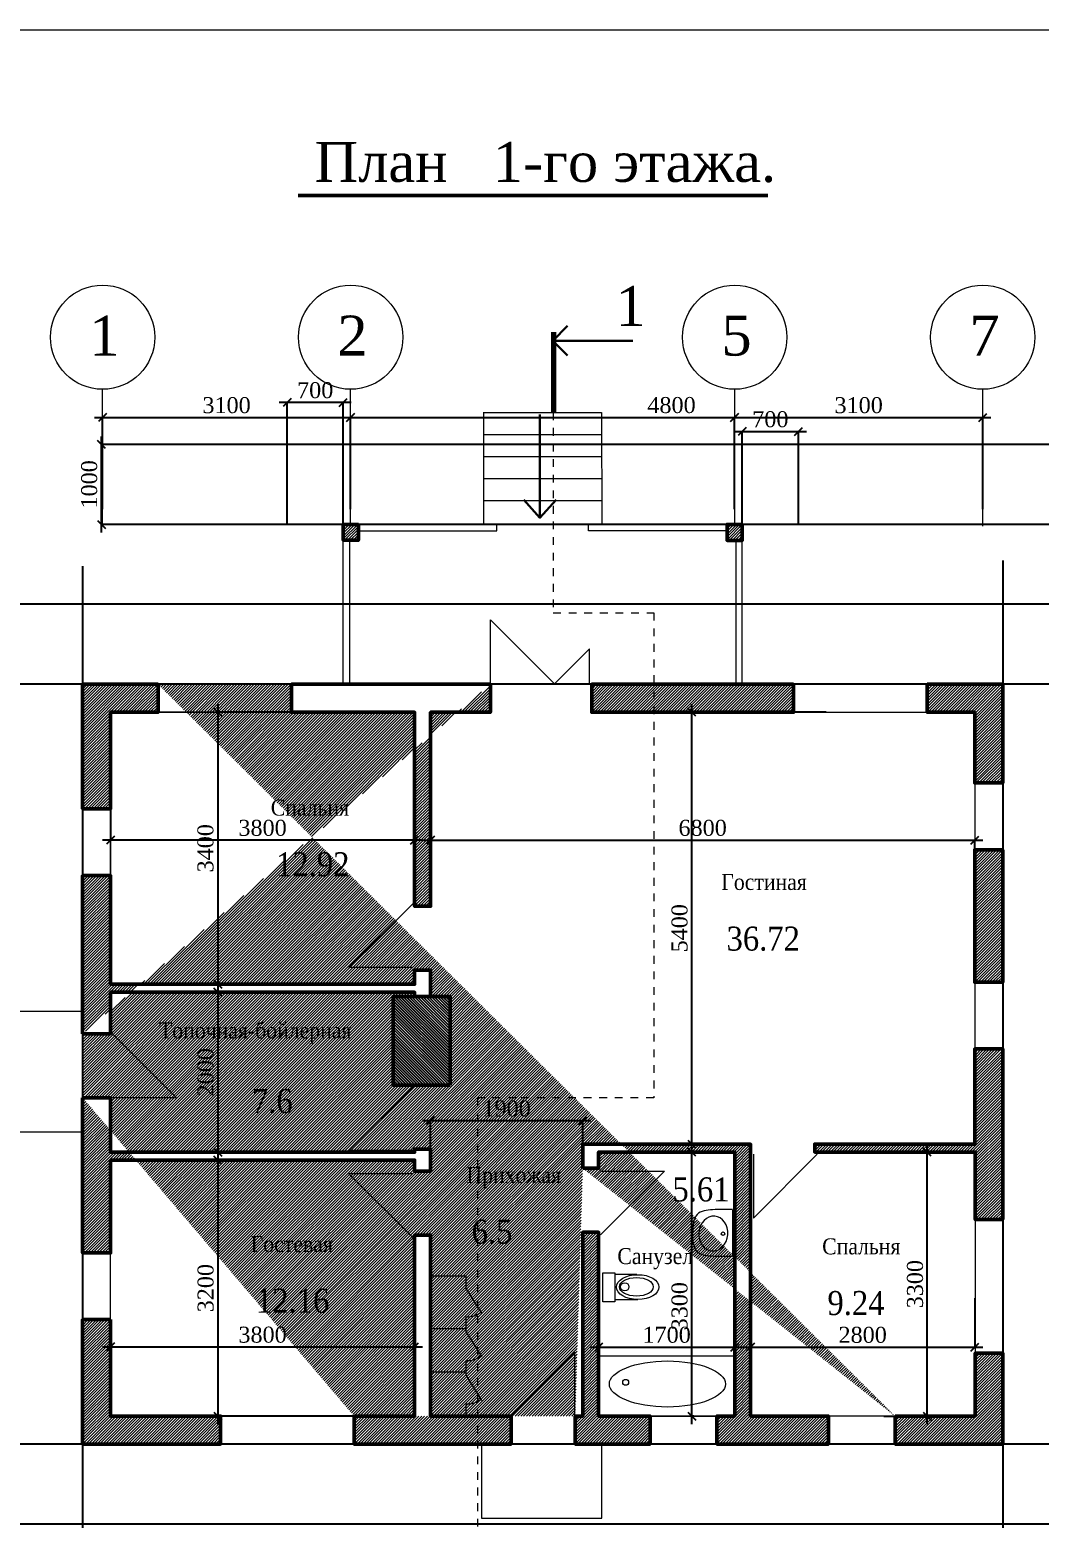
# Model space of a CAD drawing. Extents: x 1526320 to 3332998, y -546296 to 333165.
# Drawn here: x 2024094 to 2036709, y -177503 to -158892 of the extents above; entities that cross this region are included whole.
import ezdxf

# ---------------------------------------------------------------- set-up
doc = ezdxf.new("R2010")
doc.units = 0
doc.header["$LTSCALE"] = 500
doc.header["$MEASUREMENT"] = 0
doc.linetypes.add('424', pattern=[3, 1.5, -1.5])
doc.layers.get('0').update_dxf_attribs({"linetype": 'CONTINUOUS', "lineweight": 0})
doc.layers.add('АР. Разрез', color=251, linetype='CONTINUOUS', lineweight=5)
doc.layers.add('Для печати', color=250, linetype='CONTINUOUS', lineweight=0)
doc.styles.get("Standard").update_dxf_attribs({"font": 'TIMES.TTF', "height": 150})
doc.dimstyles.new('ISO-25', dxfattribs={"dimtxt": 300, "dimasz": 100, "dimexe": 0, "dimexo": 0, "dimgap": 50, "dimtad": 1, "dimdec": 0, "dimrnd": 10, "dimtxsty": 'Standard', "dimblk": 'OBLIQUE', "dimcen": 100, "dimdle": 100, "dimadec": 0, "dimazin": 0, "dimtfac": 1, "dimtdec": 0, "dimtmove": 0, "dimatfit": 3, "dimldrblk": 'OBLIQUE', "dimfxl": 0, "dimarcsym": 0})

# ---------------------------------------------------------------- blocks, each defined once
blk = doc.blocks.new('_Oblique')
at = {"color": 0, "linetype": 'ByBlock', "lineweight": -2}
blk.add_line((-0.5, -0.5), (0.5, 0.5), dxfattribs=at)
blk = doc.blocks.new('*D322')
at = {"layer": 'Для печати', "color": 0, "linetype": 'Continuous', "lineweight": -2, "ltscale": 0.13}
for p, q in [((2032366, -172926), (2032366, -167325)), ((2034048, -167425), (2032366, -167425)), ((2032904, -172826), (2032366, -172826))]:
    blk.add_line(p, q, dxfattribs=at)
at = {"layer": 'Для печати', "color": 0, "linetype": 'Continuous', "lineweight": -2, "ltscale": 0.13, "xscale": 100, "yscale": 100, "zscale": 100}
for p, rotation in [((2032366, -167425), 90), ((2032366, -172826), 270)]:
    blk.add_blockref('_Oblique', p, dxfattribs=dict(at, rotation=rotation))
at = {"layer": 'Для печати', "color": 0, "linetype": 'Continuous', "lineweight": 9, "ltscale": 0.13, "insert": (2032215, -170126), "char_height": 200, "attachment_point": 5, "rotation": 90}
blk.add_mtext('5400', dxfattribs=at)
blk = doc.blocks.new('*D323')
at = {"layer": 'Для печати', "color": 0, "linetype": 'Continuous', "lineweight": -2, "ltscale": 0.13}
for p, q in [((2026442, -167325), (2026442, -170927)), ((2027360, -167425), (2026442, -167425)), ((2027446, -170827), (2026442, -170827))]:
    blk.add_line(p, q, dxfattribs=at)
at = {"layer": 'Для печати', "color": 0, "linetype": 'Continuous', "lineweight": -2, "ltscale": 0.13, "xscale": 100, "yscale": 100, "zscale": 100}
for p, rotation in [((2026442, -167425), 90), ((2026442, -170827), 270)]:
    blk.add_blockref('_Oblique', p, dxfattribs=dict(at, rotation=rotation))
at = {"layer": 'Для печати', "color": 0, "linetype": 'Continuous', "lineweight": 9, "ltscale": 0.13, "insert": (2026290, -169126), "char_height": 200, "attachment_point": 5, "rotation": 90}
blk.add_mtext('3400', dxfattribs=at)
blk = doc.blocks.new('*D324')
at = {"layer": 'Для печати', "color": 0, "linetype": 'Continuous', "lineweight": -2, "ltscale": 0.13}
for p, q in [((2025103, -167878), (2025103, -169024)), ((2028903, -167889), (2028903, -169024)), ((2029003, -169024), (2025003, -169024))]:
    blk.add_line(p, q, dxfattribs=at)
at = {"layer": 'Для печати', "color": 0, "linetype": 'Continuous', "lineweight": -2, "ltscale": 0.13, "xscale": 100, "yscale": 100, "zscale": 100, "rotation": 180}
blk.add_blockref('_Oblique', (2025103, -169024), dxfattribs=at)
at = {"layer": 'Для печати', "color": 0, "linetype": 'Continuous', "lineweight": -2, "ltscale": 0.13, "xscale": 100, "yscale": 100, "zscale": 100}
blk.add_blockref('_Oblique', (2028903, -169024), dxfattribs=at)
at = {"layer": 'Для печати', "color": 0, "linetype": 'Continuous', "lineweight": 9, "ltscale": 0.13, "insert": (2027003, -168872), "char_height": 200, "attachment_point": 5}
blk.add_mtext('3800', dxfattribs=at)
blk = doc.blocks.new('*D325')
at = {"layer": 'Для печати', "color": 0, "linetype": 'Continuous', "lineweight": -2, "ltscale": 0.13}
for p, q in [((2028903, -174425), (2028903, -175361)), ((2025003, -175361), (2029003, -175361)), ((2025103, -175408), (2025103, -175361))]:
    blk.add_line(p, q, dxfattribs=at)
at = {"layer": 'Для печати', "color": 0, "linetype": 'Continuous', "lineweight": -2, "ltscale": 0.13, "xscale": 100, "yscale": 100, "zscale": 100, "rotation": 180}
blk.add_blockref('_Oblique', (2025103, -175361), dxfattribs=at)
at = {"layer": 'Для печати', "color": 0, "linetype": 'Continuous', "lineweight": -2, "ltscale": 0.13, "xscale": 100, "yscale": 100, "zscale": 100}
blk.add_blockref('_Oblique', (2028903, -175361), dxfattribs=at)
at = {"layer": 'Для печати', "color": 0, "linetype": 'Continuous', "lineweight": 9, "ltscale": 0.13, "insert": (2027003, -175209), "char_height": 200, "attachment_point": 5}
blk.add_mtext('3800', dxfattribs=at)
blk = doc.blocks.new('*D326')
at = {"layer": 'Для печати', "color": 0, "linetype": 'Continuous', "lineweight": -2, "ltscale": 0.13}
for p, q in [((2026444, -172926), (2026444, -176326)), ((2028134, -173026), (2026444, -173026)), ((2028868, -176226), (2026444, -176226))]:
    blk.add_line(p, q, dxfattribs=at)
at = {"layer": 'Для печати', "color": 0, "linetype": 'Continuous', "lineweight": -2, "ltscale": 0.13, "xscale": 100, "yscale": 100, "zscale": 100}
for p, rotation in [((2026444, -173026), 90), ((2026444, -176226), 270)]:
    blk.add_blockref('_Oblique', p, dxfattribs=dict(at, rotation=rotation))
at = {"layer": 'Для печати', "color": 0, "linetype": 'Continuous', "lineweight": 9, "ltscale": 0.13, "insert": (2026292, -174626), "char_height": 200, "attachment_point": 5, "rotation": 90}
blk.add_mtext('3200', dxfattribs=at)
blk = doc.blocks.new('*D327')
at = {"layer": 'Для печати', "color": 0, "linetype": 'Continuous', "lineweight": -2, "ltscale": 0.13}
for p, q in [((2026443, -170826), (2026443, -173026)), ((2028195, -170926), (2026443, -170926)), ((2028133, -172926), (2026443, -172926))]:
    blk.add_line(p, q, dxfattribs=at)
at = {"layer": 'Для печати', "color": 0, "linetype": 'Continuous', "lineweight": -2, "ltscale": 0.13, "xscale": 100, "yscale": 100, "zscale": 100}
for p, rotation in [((2026443, -170926), 90), ((2026443, -172926), 270)]:
    blk.add_blockref('_Oblique', p, dxfattribs=dict(at, rotation=rotation))
at = {"layer": 'Для печати', "color": 0, "linetype": 'Continuous', "lineweight": 9, "ltscale": 0.13, "insert": (2026291, -171926), "char_height": 200, "attachment_point": 5, "rotation": 90}
blk.add_mtext('2000', dxfattribs=at)
blk = doc.blocks.new('*D328')
at = {"layer": 'Для печати', "color": 0, "linetype": 'Continuous', "lineweight": -2, "ltscale": 0.13}
for p, q in [((2029003, -169024), (2036003, -169024)), ((2029103, -169701), (2029103, -169024)), ((2035903, -169779), (2035903, -169024))]:
    blk.add_line(p, q, dxfattribs=at)
at = {"layer": 'Для печати', "color": 0, "linetype": 'Continuous', "lineweight": -2, "ltscale": 0.13, "xscale": 100, "yscale": 100, "zscale": 100, "rotation": 180}
blk.add_blockref('_Oblique', (2029103, -169024), dxfattribs=at)
at = {"layer": 'Для печати', "color": 0, "linetype": 'Continuous', "lineweight": -2, "ltscale": 0.13, "xscale": 100, "yscale": 100, "zscale": 100}
blk.add_blockref('_Oblique', (2035903, -169024), dxfattribs=at)
at = {"layer": 'Для печати', "color": 0, "linetype": 'Continuous', "lineweight": 9, "ltscale": 0.13, "insert": (2032503, -168872), "char_height": 200, "attachment_point": 5}
blk.add_mtext('6800', dxfattribs=at)
blk = doc.blocks.new('*D329')
at = {"layer": 'Для печати', "color": 0, "linetype": 'Continuous', "lineweight": -2, "ltscale": 0.13}
for p, q in [((2031104, -172533), (2029003, -172533)), ((2029103, -173055), (2029103, -172533)), ((2031004, -173058), (2031004, -172533))]:
    blk.add_line(p, q, dxfattribs=at)
at = {"layer": 'Для печати', "color": 0, "linetype": 'Continuous', "lineweight": -2, "ltscale": 0.13, "xscale": 100, "yscale": 100, "zscale": 100, "rotation": 180}
blk.add_blockref('_Oblique', (2029103, -172533), dxfattribs=at)
at = {"layer": 'Для печати', "color": 0, "linetype": 'Continuous', "lineweight": -2, "ltscale": 0.13, "xscale": 100, "yscale": 100, "zscale": 100}
blk.add_blockref('_Oblique', (2031004, -172533), dxfattribs=at)
at = {"layer": 'Для печати', "color": 0, "linetype": 'Continuous', "lineweight": 9, "ltscale": 0.13, "insert": (2030053, -172381), "char_height": 200, "attachment_point": 5}
blk.add_mtext('1900', dxfattribs=at)
blk = doc.blocks.new('*D330')
at = {"layer": 'Для печати', "color": 0, "linetype": 'Continuous', "lineweight": -2, "ltscale": 0.13}
for p, q in [((2033103, -174707), (2033103, -175363)), ((2035904, -174752), (2035904, -175363)), ((2033003, -175363), (2036004, -175363))]:
    blk.add_line(p, q, dxfattribs=at)
at = {"layer": 'Для печати', "color": 0, "linetype": 'Continuous', "lineweight": -2, "ltscale": 0.13, "xscale": 100, "yscale": 100, "zscale": 100, "rotation": 180}
blk.add_blockref('_Oblique', (2033103, -175363), dxfattribs=at)
at = {"layer": 'Для печати', "color": 0, "linetype": 'Continuous', "lineweight": -2, "ltscale": 0.13, "xscale": 100, "yscale": 100, "zscale": 100}
blk.add_blockref('_Oblique', (2035904, -175363), dxfattribs=at)
at = {"layer": 'Для печати', "color": 0, "linetype": 'Continuous', "lineweight": 9, "ltscale": 0.13, "insert": (2034503, -175211), "char_height": 200, "attachment_point": 5}
blk.add_mtext('2800', dxfattribs=at)
blk = doc.blocks.new('*D331')
at = {"layer": 'Для печати', "color": 0, "linetype": 'Continuous', "lineweight": -2, "ltscale": 0.13}
for p, q in [((2032904, -175051), (2032904, -175362)), ((2031203, -175133), (2031203, -175362)), ((2031103, -175362), (2033004, -175362))]:
    blk.add_line(p, q, dxfattribs=at)
at = {"layer": 'Для печати', "color": 0, "linetype": 'Continuous', "lineweight": -2, "ltscale": 0.13, "xscale": 100, "yscale": 100, "zscale": 100, "rotation": 180}
blk.add_blockref('_Oblique', (2031203, -175362), dxfattribs=at)
at = {"layer": 'Для печати', "color": 0, "linetype": 'Continuous', "lineweight": -2, "ltscale": 0.13, "xscale": 100, "yscale": 100, "zscale": 100}
blk.add_blockref('_Oblique', (2032904, -175362), dxfattribs=at)
at = {"layer": 'Для печати', "color": 0, "linetype": 'Continuous', "lineweight": 9, "ltscale": 0.13, "insert": (2032053, -175210), "char_height": 200, "attachment_point": 5}
blk.add_mtext('1700', dxfattribs=at)
blk = doc.blocks.new('*D332')
at = {"layer": 'Для печати', "color": 0, "linetype": 'Continuous', "lineweight": -2, "ltscale": 0.13}
for p, q in [((2035309, -176326), (2035309, -172825)), ((2034747, -172925), (2035309, -172925)), ((2034767, -176226), (2035309, -176226))]:
    blk.add_line(p, q, dxfattribs=at)
at = {"layer": 'Для печати', "color": 0, "linetype": 'Continuous', "lineweight": -2, "ltscale": 0.13, "xscale": 100, "yscale": 100, "zscale": 100}
for p, rotation in [((2035309, -172925), 90), ((2035309, -176226), 270)]:
    blk.add_blockref('_Oblique', p, dxfattribs=dict(at, rotation=rotation))
at = {"layer": 'Для печати', "color": 0, "linetype": 'Continuous', "lineweight": 9, "ltscale": 0.13, "insert": (2035158, -174576), "char_height": 200, "attachment_point": 5, "rotation": 90}
blk.add_mtext('3300', dxfattribs=at)
blk = doc.blocks.new('*D334')
at = {"layer": 'Для печати', "color": 0, "linetype": 'Continuous', "lineweight": -2, "ltscale": 0.13}
for p, q in [((2032366, -176326), (2032366, -172825)), ((2032327, -172925), (2032366, -172925)), ((2032392, -176226), (2032366, -176226))]:
    blk.add_line(p, q, dxfattribs=at)
at = {"layer": 'Для печати', "color": 0, "linetype": 'Continuous', "lineweight": -2, "ltscale": 0.13, "xscale": 100, "yscale": 100, "zscale": 100}
for p, rotation in [((2032366, -172925), 90), ((2032366, -176226), 270)]:
    blk.add_blockref('_Oblique', p, dxfattribs=dict(at, rotation=rotation))
at = {"layer": 'Для печати', "color": 0, "linetype": 'Continuous', "lineweight": 9, "ltscale": 0.13, "insert": (2032215, -174852), "char_height": 200, "attachment_point": 5, "rotation": 90}
blk.add_mtext('3300', dxfattribs=at)
blk = doc.blocks.new('*D340')
at = {"layer": 'Для печати', "color": 0, "linetype": 'Continuous', "lineweight": -2, "ltscale": 0.13}
for p, q in [((2024903, -163738), (2028203, -163738)), ((2025003, -164885), (2025003, -163738)), ((2028103, -164885), (2028103, -163738))]:
    blk.add_line(p, q, dxfattribs=at)
at = {"layer": 'Для печати', "color": 0, "linetype": 'Continuous', "lineweight": -2, "ltscale": 0.13, "xscale": 100, "yscale": 100, "zscale": 100, "rotation": 180}
blk.add_blockref('_Oblique', (2025003, -163738), dxfattribs=at)
at = {"layer": 'Для печати', "color": 0, "linetype": 'Continuous', "lineweight": -2, "ltscale": 0.13, "xscale": 100, "yscale": 100, "zscale": 100}
blk.add_blockref('_Oblique', (2028103, -163738), dxfattribs=at)
at = {"layer": 'Для печати', "color": 0, "linetype": 'Continuous', "lineweight": 9, "ltscale": 0.13, "insert": (2026553, -163587), "char_height": 200, "attachment_point": 5}
blk.add_mtext('3100', dxfattribs=at)
blk = doc.blocks.new('*D341')
at = {"layer": 'Для печати', "color": 0, "linetype": 'Continuous', "lineweight": -2, "ltscale": 0.13}
for p, q in [((2028003, -163738), (2033003, -163738)), ((2028103, -164885), (2028103, -163738)), ((2032903, -164885), (2032903, -163738))]:
    blk.add_line(p, q, dxfattribs=at)
at = {"layer": 'Для печати', "color": 0, "linetype": 'Continuous', "lineweight": -2, "ltscale": 0.13, "xscale": 100, "yscale": 100, "zscale": 100, "rotation": 180}
blk.add_blockref('_Oblique', (2028103, -163738), dxfattribs=at)
at = {"layer": 'Для печати', "color": 0, "linetype": 'Continuous', "lineweight": -2, "ltscale": 0.13, "xscale": 100, "yscale": 100, "zscale": 100}
blk.add_blockref('_Oblique', (2032903, -163738), dxfattribs=at)
at = {"layer": 'Для печати', "color": 0, "linetype": 'Continuous', "lineweight": 9, "ltscale": 0.13, "insert": (2032114, -163586), "char_height": 200, "attachment_point": 5}
blk.add_mtext('4800', dxfattribs=at)
blk = doc.blocks.new('*D342')
at = {"layer": 'Для печати', "color": 0, "linetype": 'Continuous', "lineweight": -2, "ltscale": 0.13}
for p, q in [((2032803, -163738), (2036103, -163738)), ((2032903, -164885), (2032903, -163738)), ((2036003, -164885), (2036003, -163738))]:
    blk.add_line(p, q, dxfattribs=at)
at = {"layer": 'Для печати', "color": 0, "linetype": 'Continuous', "lineweight": -2, "ltscale": 0.13, "xscale": 100, "yscale": 100, "zscale": 100, "rotation": 180}
blk.add_blockref('_Oblique', (2032903, -163738), dxfattribs=at)
at = {"layer": 'Для печати', "color": 0, "linetype": 'Continuous', "lineweight": -2, "ltscale": 0.13, "xscale": 100, "yscale": 100, "zscale": 100}
blk.add_blockref('_Oblique', (2036003, -163738), dxfattribs=at)
at = {"layer": 'Для печати', "color": 0, "linetype": 'Continuous', "lineweight": 9, "ltscale": 0.13, "insert": (2034453, -163587), "char_height": 200, "attachment_point": 5}
blk.add_mtext('3100', dxfattribs=at)
blk = doc.blocks.new('*D405')
at = {"color": 0, "linetype": 'Continuous', "lineweight": -2, "ltscale": 0.13}
for p, q in [((2023754, -165570), (2023754, -178663)), ((2024754, -165600), (2024754, -178663)), ((2024854, -178663), (2023654, -178663))]:
    blk.add_line(p, q, dxfattribs=at)
at = {"color": 0, "linetype": 'Continuous', "lineweight": -2, "ltscale": 0.13, "xscale": 100, "yscale": 100, "zscale": 100, "rotation": 180}
blk.add_blockref('_Oblique', (2023754, -178663), dxfattribs=at)
at = {"color": 0, "linetype": 'Continuous', "lineweight": -2, "ltscale": 0.13, "xscale": 100, "yscale": 100, "zscale": 100}
blk.add_blockref('_Oblique', (2024754, -178663), dxfattribs=at)
at = {"color": 0, "linetype": 'Continuous', "lineweight": 0, "ltscale": 0.13, "insert": (2024254, -178511), "char_height": 200, "attachment_point": 5}
blk.add_mtext('1000', dxfattribs=at)
blk = doc.blocks.new('*D406')
at = {"color": 0, "linetype": 'Continuous', "lineweight": -2, "ltscale": 0.13}
for p, q in [((2036253, -165527), (2036253, -178620)), ((2037252, -165557), (2037252, -178620)), ((2037352, -178620), (2036153, -178620))]:
    blk.add_line(p, q, dxfattribs=at)
at = {"color": 0, "linetype": 'Continuous', "lineweight": -2, "ltscale": 0.13, "xscale": 100, "yscale": 100, "zscale": 100, "rotation": 180}
blk.add_blockref('_Oblique', (2036253, -178620), dxfattribs=at)
at = {"color": 0, "linetype": 'Continuous', "lineweight": -2, "ltscale": 0.13, "xscale": 100, "yscale": 100, "zscale": 100}
blk.add_blockref('_Oblique', (2037252, -178620), dxfattribs=at)
at = {"color": 0, "linetype": 'Continuous', "lineweight": 0, "ltscale": 0.13, "insert": (2036753, -178469), "char_height": 200, "attachment_point": 5}
blk.add_mtext('1000', dxfattribs=at)
blk = doc.blocks.new('*D407')
at = {"color": 0, "linetype": 'Continuous', "lineweight": -2, "ltscale": 0.13}
for p, q in [((2022969, -177675), (2022969, -176475)), ((2038276, -176575), (2022969, -176575)), ((2038246, -177575), (2022969, -177575))]:
    blk.add_line(p, q, dxfattribs=at)
at = {"color": 0, "linetype": 'Continuous', "lineweight": -2, "ltscale": 0.13, "xscale": 100, "yscale": 100, "zscale": 100}
for p, rotation in [((2022969, -176575), 90), ((2022969, -177575), 270)]:
    blk.add_blockref('_Oblique', p, dxfattribs=dict(at, rotation=rotation))
at = {"color": 0, "linetype": 'Continuous', "lineweight": 0, "ltscale": 0.13, "insert": (2022817, -177075), "char_height": 200, "attachment_point": 5, "rotation": 90}
blk.add_mtext('1000', dxfattribs=at)
blk = doc.blocks.new('*D408')
at = {"color": 0, "linetype": 'Continuous', "lineweight": -2, "ltscale": 0.13}
for p, q in [((2023178, -167176), (2023178, -165976)), ((2038485, -166076), (2023178, -166076)), ((2038455, -167076), (2023178, -167076))]:
    blk.add_line(p, q, dxfattribs=at)
at = {"color": 0, "linetype": 'Continuous', "lineweight": -2, "ltscale": 0.13, "xscale": 100, "yscale": 100, "zscale": 100}
for p, rotation in [((2023178, -166076), 90), ((2023178, -167076), 270)]:
    blk.add_blockref('_Oblique', p, dxfattribs=dict(at, rotation=rotation))
at = {"color": 0, "linetype": 'Continuous', "lineweight": 0, "ltscale": 0.13, "insert": (2023026, -166576), "char_height": 200, "attachment_point": 5, "rotation": 90}
blk.add_mtext('1000', dxfattribs=at)
blk = doc.blocks.new('*D409')
at = {"color": 0, "linetype": 'Continuous', "lineweight": -2, "ltscale": 0.13}
for p, q in [((2024989, -165176), (2024989, -163976)), ((2040296, -164076), (2024989, -164076)), ((2040266, -165076), (2024989, -165076))]:
    blk.add_line(p, q, dxfattribs=at)
at = {"color": 0, "linetype": 'Continuous', "lineweight": -2, "ltscale": 0.13, "xscale": 100, "yscale": 100, "zscale": 100}
for p, rotation in [((2024989, -164076), 90), ((2024989, -165076), 270)]:
    blk.add_blockref('_Oblique', p, dxfattribs=dict(at, rotation=rotation))
at = {"color": 0, "linetype": 'Continuous', "lineweight": 0, "ltscale": 0.13, "insert": (2024837, -164576), "char_height": 200, "attachment_point": 5, "rotation": 90}
blk.add_mtext('1000', dxfattribs=at)
blk = doc.blocks.new('*D410')
at = {"color": 0, "linetype": 'Continuous', "lineweight": -2, "ltscale": 0.13}
for p, q in [((2028111, -163552), (2027211, -163552)), ((2027311, -165087), (2027311, -163552)), ((2028011, -165076), (2028011, -163552))]:
    blk.add_line(p, q, dxfattribs=at)
at = {"color": 0, "linetype": 'Continuous', "lineweight": -2, "ltscale": 0.13, "xscale": 100, "yscale": 100, "zscale": 100, "rotation": 180}
blk.add_blockref('_Oblique', (2027311, -163552), dxfattribs=at)
at = {"color": 0, "linetype": 'Continuous', "lineweight": -2, "ltscale": 0.13, "xscale": 100, "yscale": 100, "zscale": 100}
blk.add_blockref('_Oblique', (2028011, -163552), dxfattribs=at)
at = {"color": 0, "linetype": 'Continuous', "lineweight": 0, "ltscale": 0.13, "insert": (2027661, -163400), "char_height": 200, "attachment_point": 5}
blk.add_mtext('700', dxfattribs=at)
blk = doc.blocks.new('*D411')
at = {"color": 0, "linetype": 'Continuous', "lineweight": -2, "ltscale": 0.13}
for p, q in [((2032898, -163915), (2033799, -163915)), ((2032998, -165077), (2032998, -163915)), ((2033699, -165077), (2033699, -163915))]:
    blk.add_line(p, q, dxfattribs=at)
at = {"color": 0, "linetype": 'Continuous', "lineweight": -2, "ltscale": 0.13, "xscale": 100, "yscale": 100, "zscale": 100, "rotation": 180}
blk.add_blockref('_Oblique', (2032998, -163915), dxfattribs=at)
at = {"color": 0, "linetype": 'Continuous', "lineweight": -2, "ltscale": 0.13, "xscale": 100, "yscale": 100, "zscale": 100}
blk.add_blockref('_Oblique', (2033699, -163915), dxfattribs=at)
at = {"color": 0, "linetype": 'Continuous', "lineweight": 0, "ltscale": 0.13, "insert": (2033349, -163763), "char_height": 200, "attachment_point": 5}
blk.add_mtext('700', dxfattribs=at)

msp = doc.modelspace()

# ---------------------------------------------------------------- hatches: boundary and pattern name
at = {"layer": 'Для печати', "linetype": 'Continuous', "lineweight": 15, "ltscale": 0.13}
h = msp.add_hatch(dxfattribs=at)
h.set_pattern_fill('ANSI31', color=250, scale=2200, angle=135, style=0)
h.set_pattern_definition([(180, (-8.09, 496.47), (-6e-14, -275), [])])
h.paths.add_polyline_path([(2029759.9, -163478.6), (2031232.6, -163478.6), (2031234.7, -164897.3), (2029759.9, -164897.3)])
at = {"layer": 'Для печати', "linetype": 'Continuous', "lineweight": 0, "ltscale": 0.13}
h = msp.add_hatch(dxfattribs=at)
h.set_pattern_fill('ANSI31', color=250, scale=200, style=0)
h.paths.add_polyline_path([(2028201.4, -165076.1), (2028010.7, -165076.1), (2028010.7, -165275.7), (2028201.4, -165275.7)])
h.paths.add_polyline_path([(2032998.3, -165077.1), (2032807.5, -165077.1), (2032807.5, -165276.6), (2032998.3, -165276.6)])
edge = h.paths.add_edge_path()
edge.add_line((2025102.9, -175019.2), (2024753.5, -175019.2))
edge.add_line((2024753.5, -175019.2), (2024753.5, -176575.5))
edge.add_line((2024753.5, -176575.5), (2026478.9, -176575.5))
edge.add_line((2026478.9, -176575.5), (2026478.9, -176226))
edge.add_line((2026478.9, -176226), (2025102.9, -176226.1))
edge.add_line((2025102.9, -176226.1), (2025102.9, -175019.2))
h = msp.add_hatch(dxfattribs=at)
h.set_pattern_fill('ANSI31', color=250, scale=200, style=0)
h.paths.add_polyline_path([(2036252.9, -173769.4), (2035909.5, -173769.4), (2035909.5, -172925.1), (2033903.6, -172925.6), (2033903.6, -172825.6), (2035903.2, -172825.6), (2035903.4, -171635.2), (2036253, -171635.2)])
h.paths.add_polyline_path([(2036252.9, -169143.5), (2035903.4, -169143.5), (2035903.4, -170800.5), (2036252.9, -170800.5)], flags=17)
h.paths.add_polyline_path([(2029346.5, -172087.8), (2029346.5, -170978.6), (2028635.2, -170978.6), (2028635.2, -172087.8)], flags=17)
h.paths.add_polyline_path([(2033640.1, -167075.9), (2031116.5, -167075.9), (2031116.5, -167425.4), (2033640.1, -167425.4)], flags=17)
edge = h.paths.add_edge_path()
edge.add_line((2034910.4, -176226.2), (2034910.4, -176575.6))
edge.add_line((2034910.4, -176575.6), (2036252.9, -176575.6))
edge.add_line((2036252.9, -176575.6), (2036252.9, -175437.8))
edge.add_line((2036252.9, -175437.8), (2035909.1, -175437.8))
edge.add_line((2035909.1, -175437.8), (2035909.1, -176225.9))
edge.add_line((2035909.1, -176225.9), (2034908.2, -176225.9))
edge.add_line((2031004, -173126.8), (2031004, -172825.8))
edge.add_line((2031004, -172825.8), (2033103.1, -172825.8))
edge.add_line((2033103.1, -172825.8), (2033103.1, -176226.2))
edge.add_line((2033103.1, -176226.2), (2034075.8, -176226.2))
edge.add_line((2034075.8, -176226.2), (2034075.8, -176575.6))
edge.add_line((2034075.8, -176575.6), (2032681.8, -176575.6))
edge.add_line((2032681.8, -176575.6), (2032681.8, -176226))
edge.add_line((2032681.8, -176226), (2032903.4, -176226))
edge.add_line((2032903.4, -176226), (2032903.4, -172925))
edge.add_line((2032903.4, -172925), (2031203.2, -172925))
edge.add_line((2031203.2, -172925), (2031203.2, -173126.8))
edge.add_line((2031203.2, -173126.8), (2031004.1, -173126.8))
edge.add_line((2030910.3, -176226.1), (2031004, -176226.1))
edge.add_line((2031004, -176226.1), (2031004, -173927.2))
edge.add_line((2031004, -173927.2), (2031202.9, -173927.2))
edge.add_line((2031202.9, -173927.2), (2031202.9, -176226.1))
edge.add_line((2031202.9, -176226.1), (2031847.1, -176226.1))
edge.add_line((2031847.1, -176226.1), (2031847.1, -176575.7))
edge.add_line((2031847.1, -176575.7), (2030910.2, -176575.7))
edge.add_line((2030910.2, -176575.7), (2030910.2, -176226))
edge.add_line((2028147.6, -176226.1), (2028147.6, -176575.5))
edge.add_line((2028147.6, -176575.5), (2030109.9, -176575.5))
edge.add_line((2030109.9, -176575.5), (2030109.9, -176226.1))
edge.add_line((2030109.9, -176226.1), (2029102.5, -176226.1))
edge.add_line((2029102.5, -176226.1), (2029102.5, -173961.8))
edge.add_line((2029102.5, -173961.8), (2028903.2, -173961.8))
edge.add_line((2028903.2, -173961.8), (2028903.2, -176226.1))
edge.add_line((2028903.2, -176226.1), (2028147.6, -176226.1))
edge.add_line((2024753.5, -172244.4), (2025102.9, -172244.8))
edge.add_line((2025102.9, -172244.8), (2025103.2, -172925.8))
edge.add_line((2025103.2, -172925.8), (2028903.1, -172925.8))
edge.add_line((2028903.1, -172925.8), (2028903.1, -172888))
edge.add_line((2028903.1, -172888), (2029102.5, -172888))
edge.add_line((2029102.5, -172888), (2029102.5, -173161.8))
edge.add_line((2029102.5, -173161.8), (2028902.9, -173161.8))
edge.add_line((2028902.9, -173161.8), (2028902.9, -173025.3))
edge.add_line((2028902.9, -173025.3), (2025102.9, -173026.1))
edge.add_line((2025102.9, -173026.1), (2025102.9, -174184.7))
edge.add_line((2025102.9, -174184.7), (2024753.5, -174184.7))
edge.add_line((2024753.5, -174184.7), (2024753.5, -172244.4))
edge.add_line((2024753.6, -171444.4), (2025102.9, -171444.4))
edge.add_line((2025102.9, -171444.4), (2025102.9, -170925.6))
edge.add_line((2025102.9, -170925.6), (2028903.1, -170925.6))
edge.add_line((2028903.1, -170925.6), (2028903.1, -170978.6))
edge.add_line((2028903.1, -170978.6), (2029102.6, -170978.6))
edge.add_line((2029102.6, -170978.6), (2029102.6, -170650.9))
edge.add_line((2029102.6, -170650.9), (2028903.2, -170650.9))
edge.add_line((2028903.2, -170650.9), (2028903.2, -170827.1))
edge.add_line((2028903.2, -170827.1), (2025102.9, -170827.1))
edge.add_line((2025102.9, -170827.1), (2025102.9, -169466.7))
edge.add_line((2025102.9, -169466.7), (2024753.5, -169466.7))
edge.add_line((2024753.5, -169466.7), (2024753.5, -171444.4))
edge.add_line((2029850.1, -167075.9), (2027365.9, -167075.9))
edge.add_line((2027365.9, -167075.9), (2027365.9, -167425.2))
edge.add_line((2027365.9, -167425.2), (2028903.5, -167425.2))
edge.add_line((2028903.5, -167425.2), (2028903.5, -169850.5))
edge.add_line((2028903.5, -169850.5), (2029102.6, -169850.5))
edge.add_line((2029102.6, -169850.5), (2029102.6, -167425.5))
edge.add_line((2029102.6, -167425.5), (2029850.1, -167425.5))
edge.add_line((2029850.1, -167425.5), (2029850.1, -167075.9))
edge.add_line((2035310.3, -167075.9), (2036252.9, -167075.9))
edge.add_line((2036252.9, -167075.9), (2036252.9, -168309.4))
edge.add_line((2036252.9, -168309.4), (2035903.4, -168309.4))
edge.add_line((2035903.4, -168309.4), (2035903.4, -167425.4))
edge.add_line((2035903.4, -167425.4), (2035310.3, -167425.4))
edge.add_line((2035310.3, -167425.4), (2035310.3, -167075.9))
edge.add_line((2025697.4, -167075.9), (2024753.5, -167075.9))
edge.add_line((2024753.5, -167075.9), (2024753.5, -168632.1))
edge.add_line((2024753.5, -168632.1), (2025102.9, -168632.1))
edge.add_line((2025102.9, -168632.1), (2025102.9, -167425.2))
edge.add_line((2025102.9, -167425.2), (2025697.4, -167425.2))
edge.add_line((2025697.4, -167425.2), (2025697.4, -167075.9))
h = msp.add_hatch(dxfattribs=at)
h.set_pattern_fill('ANSI31', color=250, scale=200, angle=-90, style=0)
h.set_pattern_definition([(315, (2370458.784, 1644947.513), (17.67766953, 17.67766953), [])])
h.paths.add_polyline_path([(2029346.5, -172087.8), (2029346.5, -170978.6), (2028635.2, -170978.6), (2028635.2, -172087.8)])
at = {"layer": 'Для печати', "linetype": 'Continuous', "lineweight": 9, "ltscale": 0.13}
h = msp.add_hatch(dxfattribs=at)
h.set_pattern_fill('ANSI31', color=250, scale=200, angle=90, style=0)
h.paths.add_polyline_path([(2029346.5, -172087.8), (2029346.5, -170978.6), (2028635.2, -170978.6), (2028635.2, -172087.8)])

# ---------------------------------------------------------------- linework, layer by layer
at = {"layer": 'АР. Разрез', "color": 250, "linetype": '424', "lineweight": 0, "ltscale": 0.13}
msp.add_lwpolyline([(2030634.2, -163675.7), (2030634.2, -166181.5), (2031893.2, -166181.5), (2031893.2, -172245.4), (2030170.9, -172245.4), (2029690.6, -172245.4), (2029690.6, -179195.9)], dxfattribs=at)
at = {"layer": 'Для печати', "color": 250, "linetype": 'Continuous', "lineweight": 50, "ltscale": 0.13}
msp.add_line((2033318.4, -160965.2), (2027447.1, -160965.2), dxfattribs=at)
at = {"layer": 'Для печати', "color": 250, "lineweight": 30}
for p, q in [((2030629.9, -162779.6), (2030812.7, -162595.5)), ((2031629.9, -162779.7), (2030629.9, -162779.7)), ((2030629.9, -162779.7), (2030812.7, -162963.8))]:
    msp.add_line(p, q, dxfattribs=at)
at = {"layer": 'Для печати', "color": 250, "lineweight": 70, "ltscale": 1.3}
msp.add_line((2030637.7, -162673.6), (2030637.7, -163678), dxfattribs=at)
at = {"layer": 'Для печати', "color": 250, "linetype": 'Continuous', "lineweight": 0}
for p, q in [((2025003.3, -165097.6), (2025003.3, -163388.8)), ((2028103.3, -165097.6), (2028103.3, -163388.8)), ((2032903.2, -165097.6), (2032903.2, -163388.8)), ((2036003, -165097.6), (2036003, -163388.8))]:
    msp.add_line(p, q, dxfattribs=at)
at = {"layer": 'Для печати', "color": 250, "linetype": 'Continuous', "lineweight": 15}
for p, q in [((2032878.2, -174231), (2032878.2, -173644.8)), ((2029099.4, -174472.9), (2029545.8, -174472.9)), ((2029545.7, -174630.4), (2029545.7, -174471.5)), ((2031682.3, -174457.3), (2031407.3, -174457.3)), ((2031407.3, -174457.3), (2031407.3, -174768.3)), ((2029544.9, -174629.4), (2029738.9, -174939.4)), ((2031407.3, -174768.3), (2031692, -174768.3)), ((2029545.7, -175126.2), (2029545.7, -174987)), ((2029099.4, -175129.3), (2029545.9, -175129.3)), ((2029545.9, -175176.2), (2029545.9, -175129.3)), ((2029548, -175176.4), (2029742, -175486.4)), ((2029099.4, -175671.6), (2029545.9, -175671.6)), ((2029545.9, -175672), (2029545.9, -175534.1)), ((2029545.9, -175718.4), (2029545.9, -175671.6)), ((2029546.1, -175718.7), (2029740.1, -176028.7)), ((2029545.9, -176222.9), (2029545.9, -176079.7))]:
    msp.add_line(p, q, dxfattribs=at)
at = {"layer": 'Для печати', "color": 250, "linetype": 'Continuous', "lineweight": 0, "ltscale": 0.13}
msp.add_lwpolyline([(2049674.8, -187675.3), (2009572.2, -187675.3), (2009572.2, -158892.1), (2049674.8, -158892.1)], close=True, dxfattribs=at)
at = {"layer": 'Для печати', "color": 250, "linetype": 'Continuous', "lineweight": 15, "ltscale": 0.13}
for points in [[(2029768, -163677.4), (2031240.6, -163677.4), (2031242.8, -165075.8), (2029768, -165076)], [(2029931.4, -165075.5), (2028199.2, -165075.5), (2028199.2, -165155.7), (2029931.5, -165155.7)], [(2031075.3, -165075.5), (2032807.5, -165075.5), (2032807.5, -165155.7), (2031075.3, -165155.7)], [(2028008.5, -165276.7), (2028088.7, -165276.7), (2028088.7, -167074.5), (2028008.5, -167075.5)], [(2032998.2, -165276.7), (2032918, -165276.7), (2032918, -167074.5), (2032998.2, -167075.5)], [(2025697.4, -167425.2), (2027365.9, -167425.2), (2027365.9, -167075.9), (2025697.4, -167075.9)], [(2033640.1, -167425.4), (2035310.3, -167425.4), (2035310.3, -167076), (2033640.1, -167076)], [(2035903.4, -168309.4), (2035903.4, -169143.5), (2036252.9, -169143.5), (2036252.9, -168309.4)], [(2025102.9, -169466.7), (2025102.9, -168632.1), (2024753.6, -168632.1), (2024753.6, -169466.7)], [(2035903.4, -170800.5), (2035903.4, -171635.2), (2036252.9, -171635.2), (2036252.9, -170800.5)], [(2035909.5, -173769.4), (2035909.5, -175437.7), (2036253, -175437.7), (2036253, -173769.4)], [(2025102.9, -175019.2), (2025102.9, -174184.7), (2024753.5, -174184.7), (2024753.5, -175019.2)], [(2032903.4, -175477.1), (2031203.1, -175477.1), (2031203.1, -176226.1), (2032903.4, -176226.1)], [(2028147.6, -176226.1), (2026478.9, -176226.1), (2026478.9, -176575.5), (2028147.6, -176575.5)], [(2032681.8, -176226.1), (2031847.1, -176226.1), (2031847.1, -176575.6), (2032681.8, -176575.6)], [(2034910.3, -176226.2), (2034075.8, -176226.2), (2034075.8, -176575.7), (2034910.3, -176575.7)]]:
    msp.add_lwpolyline(points, close=True, dxfattribs=at)
at = {"layer": 'Для печати', "color": 250, "linetype": 'Continuous', "lineweight": 30, "ltscale": 0.13}
for points in [[(2030470, -163702.9), (2030470, -164993.6), (2030268, -164768.1)], [(2030470, -163702.9), (2030470, -164993.6), (2030672, -164768.1)]]:
    msp.add_lwpolyline(points, dxfattribs=at)
at = {"layer": 'Для печати', "color": 250, "linetype": 'Continuous', "lineweight": 50, "ltscale": 0.13}
for points in [[(2028201.4, -165076.1), (2028010.7, -165076.1), (2028010.7, -165275.7), (2028201.4, -165275.7)], [(2032998.3, -165077.1), (2032807.5, -165077.1), (2032807.5, -165276.6), (2032998.3, -165276.6)], [(2033640.1, -167075.9), (2031116.5, -167075.9), (2031116.5, -167425.4), (2033640.1, -167425.4)], [(2036252.9, -169143.5), (2035903.4, -169143.5), (2035903.4, -170800.5), (2036252.9, -170800.5)], [(2029346.5, -172087.8), (2029346.5, -170978.6), (2028635.2, -170978.6), (2028635.2, -172087.8)]]:
    msp.add_lwpolyline(points, close=True, dxfattribs=at)
at = {"layer": 'Для печати', "color": 250, "linetype": 'Continuous', "lineweight": 15, "ltscale": 0.13}
for points in [[(2029852.6, -167069), (2029852.6, -166270.6), (2030649.8, -167070.5)], [(2031088.8, -167069.5), (2031088.8, -166630.4), (2030650.3, -167070.3)], [(2025102.8, -171444.4), (2024753.6, -171444.4), (2024753.6, -167075.8), (2029850.1, -167075.9), (2029850.1, -167425.5), (2029102.6, -167425.5), (2029102.6, -169850.5), (2028903.5, -169850.5), (2028903.5, -167425.2), (2025102.9, -167425.2), (2025102.9, -170827.1), (2028903.2, -170827.1), (2028903.2, -170650.9), (2029102.6, -170650.9), (2029102.6, -170978.6), (2028903.1, -170978.6), (2028903.1, -170925.6), (2025102.9, -170925.6), (2025102.9, -171444.4)], [(2031116.5, -167075.9), (2031116.5, -167425.4), (2035903.4, -167425.4), (2035903.4, -172825.6), (2033903.6, -172825.6), (2033903.6, -172925.6), (2035909.5, -172925.1), (2035909.5, -176226.2), (2033103.2, -176226.2), (2033103.2, -172825.9), (2031004, -172825.9), (2031004, -173126.8), (2031203.2, -173126.8), (2031203.2, -172925), (2032903.5, -172925), (2032903.5, -176226.1), (2031203.1, -176226.1), (2031202.9, -173927.2), (2031004.1, -173927.2), (2031004.1, -176226.1), (2030910.3, -176226.1), (2030910.3, -176575.7), (2036252.9, -176575.7), (2036252.9, -167075.9), (2031116.5, -167075.9)], [(2028878, -170616.4), (2028079.6, -170616.4), (2028879.5, -169819.2)], [(2024753.5, -171168.4), (2023825, -171168.4), (2023825, -172672.2), (2024754, -172672.2)], [(2025123.4, -172240.4), (2025921.8, -172240.4), (2025121.9, -171443.1)], [(2028877.9, -172904), (2028079.5, -172904), (2028879.4, -172106.8)], [(2030109.9, -176226.7), (2030109.9, -176226.1), (2029102.6, -176226.1), (2029102.6, -173961.8), (2028903.2, -173961.8), (2028903.1, -176226.1), (2025102.9, -176226.1), (2025102.9, -173026.2), (2028902.9, -173025.3), (2028902.9, -173161.8), (2029102.5, -173161.8), (2029102.5, -172888), (2028903.1, -172888), (2028903.1, -172925.8), (2025103.2, -172925.8), (2025102.9, -172244.8), (2024753.5, -172244.4), (2024753.5, -176575.5), (2030109.9, -176575.5), (2030109.9, -176226)], [(2033137.6, -172950.8), (2033137.6, -173749.3), (2033934.8, -172949.4)], [(2028877.9, -173196.3), (2028079.5, -173196.3), (2028879.4, -173993.5)], [(2031228.2, -173161.2), (2032026.6, -173161.2), (2031226.7, -173958.4)], [(2030905.8, -176223.5), (2030905.8, -175425), (2030108.6, -176224.9)], [(2024753.6, -176575.5), (2024753.5, -176575.5), (2024753.5, -176575.3)], [(2029740.9, -176575.4), (2029740.9, -177502.6), (2031244.8, -177502.6), (2031244.8, -176575.6)]]:
    msp.add_lwpolyline(points, dxfattribs=at)
at = {"layer": 'Для печати', "color": 250, "linetype": 'Continuous', "lineweight": 50, "ltscale": 0.13}
for points in [[(2025697.4, -167075.9), (2024753.5, -167075.9), (2024753.5, -168632.1), (2025102.9, -168632.1), (2025102.9, -167425.2), (2025697.4, -167425.2), (2025697.4, -167075.9)], [(2029850.1, -167075.9), (2027365.9, -167075.9), (2027365.9, -167425.2), (2028903.5, -167425.2), (2028903.5, -169850.5), (2029102.6, -169850.5), (2029102.6, -167425.5), (2029850.1, -167425.5), (2029850.1, -167075.9)], [(2035310.3, -167075.9), (2036252.9, -167075.9), (2036252.9, -168309.4), (2035903.4, -168309.4), (2035903.4, -167425.4), (2035310.3, -167425.4), (2035310.3, -167075.9)], [(2024753.6, -171444.4), (2025102.9, -171444.4), (2025102.9, -170925.6), (2028903.1, -170925.6), (2028903.1, -170978.6), (2029102.6, -170978.6), (2029102.6, -170650.9), (2028903.2, -170650.9), (2028903.2, -170827.1), (2025102.9, -170827.1), (2025102.9, -169466.7), (2024753.5, -169466.7), (2024753.5, -171444.4)], [(2036252.9, -173769.4), (2035909.5, -173769.4), (2035909.5, -172925.1), (2033903.6, -172925.6), (2033903.6, -172825.6), (2035903.2, -172825.6), (2035903.4, -171635.2), (2036253, -171635.2), (2036252.9, -173769.4)], [(2024753.5, -172244.4), (2025102.9, -172244.8), (2025103.2, -172925.8), (2028903.1, -172925.8), (2028903.1, -172888), (2029102.5, -172888), (2029102.5, -173161.8), (2028902.9, -173161.8), (2028902.9, -173025.3), (2025102.9, -173026.1), (2025102.9, -174184.7), (2024753.5, -174184.7), (2024753.5, -172244.4)], [(2031004, -173126.8), (2031004, -172825.8), (2033103.1, -172825.8), (2033103.1, -176226.2), (2034075.8, -176226.2), (2034075.8, -176575.6), (2032681.8, -176575.6), (2032681.8, -176226), (2032903.4, -176226), (2032903.4, -172925), (2031203.2, -172925), (2031203.2, -173126.8), (2031004.1, -173126.8)], [(2028147.6, -176226.1), (2028147.6, -176575.5), (2030109.9, -176575.5), (2030109.9, -176226.1), (2029102.5, -176226.1), (2029102.5, -173961.8), (2028903.2, -173961.8), (2028903.2, -176226.1), (2028147.6, -176226.1)], [(2030910.3, -176226.1), (2031004, -176226.1), (2031004, -173927.2), (2031202.9, -173927.2), (2031202.9, -176226.1), (2031847.1, -176226.1), (2031847.1, -176575.7), (2030910.2, -176575.7), (2030910.2, -176226)], [(2025102.9, -175019.2), (2024753.5, -175019.2), (2024753.5, -176575.5), (2026478.9, -176575.5), (2026478.9, -176226), (2025102.9, -176226.1), (2025102.9, -175019.2)], [(2034910.4, -176226.2), (2034910.4, -176575.6), (2036252.9, -176575.6), (2036252.9, -175437.8), (2035909.1, -175437.8), (2035909.1, -176225.9), (2034908.2, -176225.9)]]:
    msp.add_lwpolyline(points, dxfattribs=at)
at = {"layer": 'Для печати', "color": 250, "linetype": 'Continuous', "lineweight": 15}
msp.add_lwpolyline([(2031407.3, -174434.7), (2031407.3, -174797.4), (2031255.2, -174797.4), (2031255.2, -174434.7)], close=True, dxfattribs=at)
at = {"layer": 'Для печати', "color": 250, "linetype": 'Continuous', "lineweight": 0}
for centre in [(2025004, -162736.1), (2028104, -162736.1), (2032903.9, -162736.1), (2036003.8, -162736.1)]:
    msp.add_circle(centre, 651.5, dxfattribs=at)
at = {"layer": 'Для печати', "color": 250, "linetype": 'Continuous', "lineweight": 15}
for centre, radius in [((2032756.8, -173945.4), 22.4), ((2031530.2, -174609.6), 51.8)]:
    msp.add_circle(centre, radius, dxfattribs=at)
at = {"layer": 'Для печати', "color": 250, "linetype": 'Continuous', "lineweight": 15, "ltscale": 0.13}
msp.add_circle((2031540.8, -175803.3), 36.5, dxfattribs=at)
at = {"layer": 'Для печати', "color": 250, "linetype": 'Continuous', "lineweight": 15}
for centre in [(2029554.6, -174690.5), (2029557.7, -175237.6), (2029555.9, -175779.9)]:
    msp.add_arc(centre, 294.5, 268.20942, 307.89409, dxfattribs=at)
at = {"layer": 'Для печати', "color": 250, "linetype": 'Continuous', "lineweight": 15, "extrusion": (0, 0, -1)}
msp.add_ellipse((2032636.6, -173943.1), major_axis=(17.5, 217.9), ratio=0.8342449, dxfattribs=at)
at = {"layer": 'Для печати', "color": 250, "linetype": 'Continuous', "lineweight": 15}
for centre, major_axis, ratio in [((2031692, -174612.8), (-265.3, 0), 0.585366), ((2031675.8, -174609.6), (-210.3, 0), 0.5538462)]:
    msp.add_ellipse(centre, major_axis=major_axis, ratio=ratio, dxfattribs=at)
at = {"layer": 'Для печати', "color": 250, "linetype": 'Continuous', "lineweight": 15, "ltscale": 0.13}
msp.add_ellipse((2032063.1, -175824.4), major_axis=(-726.1, 0), ratio=0.3962365, dxfattribs=at)
at = {"layer": 'Для печати', "color": 250, "linetype": 'Continuous', "lineweight": 15, "start_tangent": (-1, 0)}
for points, end_tangent in [([(2032878, -173641.8), (2032627.1, -173645.6), (2032434.8, -173703.1), (2032380.6, -173936.3)], (0, -1)), ([(2032878, -174231), (2032641.2, -174228.2), (2032434.8, -174170.8), (2032380.6, -173937.5)], (0, 1))]:
    msp.add_spline(points, degree=3, dxfattribs=dict(at, end_tangent=end_tangent))

# ---------------------------------------------------------------- texts
at = {"layer": 'Для печати', "color": 250, "linetype": 'Continuous', "lineweight": 50, "ltscale": 0.13}
msp.add_text('План   1-го этажа.', height=500, dxfattribs=at).set_placement((2027652.9, -160793.8))
at = {"layer": 'Для печати', "color": 250, "lineweight": 9}
msp.add_text('1', height=500, dxfattribs=at).set_placement((2031414.3, -162597.1))
at = {"layer": 'Для печати', "color": 250, "linetype": 'Continuous', "lineweight": 0}
for s, p in [('1', (2024837.6, -162965.8)), ('2', (2027937.6, -162965.8)), ('5', (2032737.5, -162965.8)), ('7', (2035837.3, -162965.8))]:
    msp.add_text(s, height=500, dxfattribs=at).set_placement(p)
at = {"layer": 'Для печати', "color": 250, "linetype": 'Continuous', "lineweight": 0, "ltscale": 0.13, "width": 0.9}
for s, height, p in [('Спальня', 200, (2027106, -168717.5)), ('12.92', 300, (2027171.6, -169475.8)), ('Гостиная', 200, (2032736.1, -169647.2)), ('36.72', 300, (2032801.7, -170405.5)), ('Топочная-бойлерная', 200, (2025709, -171503.6)), ('7.6', 300, (2026869.6, -172436.4)), ('Прихожая', 200, (2029550.9, -173311)), ('5.61', 300, (2032125.4, -173540.8)), ('6.5', 300, (2029616.5, -174069.3)), ('Гостевая', 200, (2026854.8, -174174.4)), ('Спальня', 200, (2033997, -174203.3)), ('Санузел', 200, (2031437.3, -174325.1)), ('12.16', 300, (2026920.4, -174932.7)), ('9.24', 300, (2034062.6, -174961.6))]:
    msp.add_text(s, height=height, dxfattribs=at).set_placement(p)

# ---------------------------------------------------------------- dimensions: what is measured, and where the dimension line sits
at = {"color": 6, "linetype": 'Continuous', "lineweight": 0, "ltscale": 0.13}
for base, p1, p2, picture, middle in [((2027311.3, -163552.4), (2028010.7, -165076.1), (2027311.3, -165086.6), '*D410', (2027661, -163400.4)), ((2033699, -163915.1), (2032998.3, -165077), (2033699, -165077), '*D411', (2033348.6, -163763.1)), ((2023754.2, -178663.2), (2024753.5, -165600.2), (2023754.2, -165570.4), '*D405', (2024253.9, -178511.4)), ((2036252.9, -178620.3), (2037252.2, -165557.3), (2036252.9, -165527.5), '*D406', (2036752.6, -178468.5))]:
    dim = msp.add_linear_dim(base=base, p1=p1, p2=p2, dimstyle='ISO-25', dxfattribs=at)
    dim.commit()
    dim.dimension.update_dxf_attribs({"geometry": picture, "text_midpoint": middle})
for base, p1, p2, picture, middle in [((2024988.9, -164076.5), (2040266.1, -165075.8), (2040296, -164076.5), '*D409', (2024837.1, -164576.1)), ((2023178.1, -166076.5), (2038455.4, -167075.8), (2038485.2, -166076.5), '*D408', (2023026.4, -166576.2)), ((2022968.8, -176575.5), (2038246.1, -177574.8), (2038275.9, -176575.5), '*D407', (2022817.1, -177075.1))]:
    dim = msp.add_linear_dim(base=base, p1=p1, p2=p2, angle=270, dimstyle='ISO-25', dxfattribs=at)
    dim.commit()
    dim.dimension.update_dxf_attribs({"geometry": picture, "text_midpoint": middle})
at = {"layer": 'Для печати', "color": 250, "linetype": 'Continuous', "lineweight": 9, "ltscale": 0.13}
for base, p1, p2, picture, middle in [((2028103.3, -163738.5), (2025003.3, -164884.6), (2028103.3, -164885.1), '*D340', (2026553.3, -163586.7)), ((2036003, -163738.5), (2032903.2, -164884.5), (2036003, -164885.4), '*D342', (2034453.1, -163586.7)), ((2025102.9, -169023.5), (2028903.1, -167889), (2025102.9, -167878.1), '*D324', (2027003, -168871.8)), ((2035903.5, -169023.7), (2029102.6, -169700.9), (2035903.5, -169779.4), '*D328', (2032503, -168871.9)), ((2028903.1, -175361), (2025103.2, -175408.2), (2028903.1, -174425.1), '*D325', (2027003.1, -175209.3)), ((2035903.6, -175362.5), (2033103.2, -174706.9), (2035903.6, -174752.4), '*D330', (2034503.4, -175210.8)), ((2032903.8, -175362), (2031203, -175132.7), (2032903.8, -175051.4), '*D331', (2032053.4, -175210))]:
    dim = msp.add_linear_dim(base=base, p1=p1, p2=p2, dimstyle='ISO-25', dxfattribs=at)
    dim.commit()
    dim.dimension.update_dxf_attribs({"geometry": picture, "text_midpoint": middle})
for base, p1, p2, picture, middle in [((2032903.2, -163737.8), (2028103.3, -164885.1), (2032903.2, -164884.5), '*D341', (2032113.8, -163737.8)), ((2029102.6, -172533.4), (2031004, -173058), (2029102.6, -173055.1), '*D329', (2030053.3, -172533.4))]:
    dim = msp.add_linear_dim(base=base, p1=p1, p2=p2, dimstyle='ISO-25', dxfattribs=at)
    dim.commit()
    dim.dimension.update_dxf_attribs({"geometry": picture, "text_midpoint": middle, "dimtype": 160})
for base, p1, p2, picture, middle in [((2026441.8, -170826.6), (2027360, -167425.2), (2027445.8, -170826.6), '*D323', (2026290.1, -169125.9)), ((2032366.2473, -167425.4467), (2032903.6946, -172825.907), (2034047.6284, -167425.4467), '*D322', (2032214.517, -170125.6769)), ((2026442.9, -172925.9), (2028194.6, -170925.6), (2028132.5, -172925.9), '*D327', (2026291.2, -171925.7)), ((2035309.4, -172925.4), (2034767.2, -176226.2), (2034746.7, -172925.4), '*D332', (2035157.7, -174575.8)), ((2026443.5171, -176226.0673), (2028133.8136, -173025.6279), (2028867.8379, -176226.0673), '*D326', (2026291.7868, -174625.8476))]:
    dim = msp.add_linear_dim(base=base, p1=p1, p2=p2, angle=90, dimstyle='ISO-25', dxfattribs=at)
    dim.commit()
    dim.dimension.update_dxf_attribs({"geometry": picture, "text_midpoint": middle})
dim = msp.add_linear_dim(base=(2032366.3, -172924.8), p1=(2032392.2, -176226), p2=(2032327.2, -172924.8), angle=90, dimstyle='ISO-25', dxfattribs=at)
dim.commit()
dim.dimension.update_dxf_attribs({"geometry": '*D334', "text_midpoint": (2032366.3, -174851.7), "dimtype": 160})

doc.saveas('drawing.dxf')
